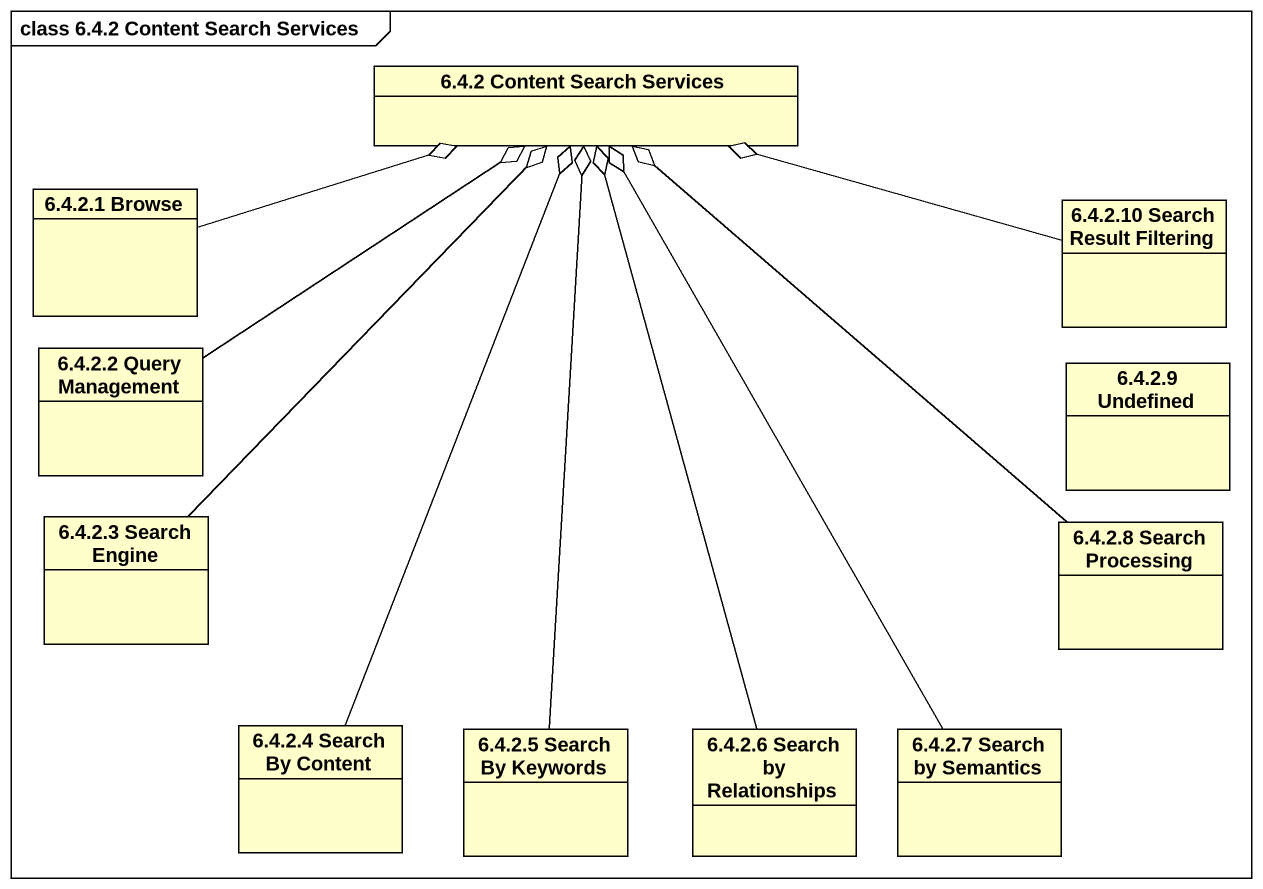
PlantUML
@startuml
mainframe class 6.4.2 Content Search Services
hide circle
hide empty members
class "6.4.2 Content Search Services" as c6_4_2_Content_Search
class "6.4.2.1 Browse" as c6_4_2_1_Browse
class "6.4.2.10 Search Result Filtering" as c6_4_2_10_Search_Result
class "6.4.2.2 Query Management" as c6_4_2_2_Query_Management
class "6.4.2.9 Undefined" as c6_4_2_9_Undefined
class "6.4.2.3 Search Engine" as c6_4_2_3_Search_Engine
class "6.4.2.8 Search Processing" as c6_4_2_8_Search_Processing
class "6.4.2.4 Search By Content" as c6_4_2_4_Search_By_Content
class "6.4.2.5 Search By Keywords" as c6_4_2_5_Search_By_Keywords
class "6.4.2.6 Search by Relationships" as c6_4_2_6_Search_by
class "6.4.2.7 Search by Semantics" as c6_4_2_7_Search_by_Semantics
c6_4_2_1_Browse -right-o c6_4_2_Content_Search
c6_4_2_10_Search_Result -left-o c6_4_2_Content_Search
c6_4_2_2_Query_Management -up-o c6_4_2_Content_Search
c6_4_2_3_Search_Engine -up-o c6_4_2_Content_Search
c6_4_2_8_Search_Processing -up-o c6_4_2_Content_Search
c6_4_2_4_Search_By_Content -up-o c6_4_2_Content_Search
c6_4_2_5_Search_By_Keywords -up-o c6_4_2_Content_Search
c6_4_2_6_Search_by -up-o c6_4_2_Content_Search
c6_4_2_7_Search_by_Semantics -up-o c6_4_2_Content_Search
@enduml
